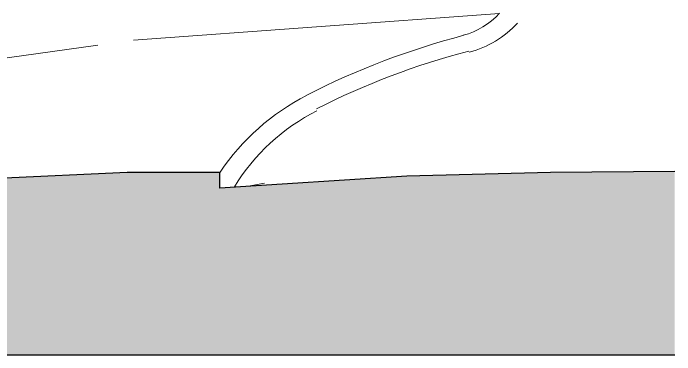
# Model space of a CAD drawing. Header units: millimetres. Extents: x 11446 to 37687, y -223 to 11932.
# Drawn here: x 32142 to 37687, y -223 to 2639 of the extents above; entities that cross this region are included whole.
import ezdxf

# ---------------------------------------------------------------- set-up
doc = ezdxf.new("R2010")
doc.units = ezdxf.units.MM
doc.layers.add('A-BAS-___-___-EXI', color=250, linetype='Continuous', lineweight=25)
doc.layers.add('A-PIS-___-___-EXI', color=250, linetype='Continuous', lineweight=25)

msp = doc.modelspace()

# ---------------------------------------------------------------- hatches: boundary and pattern name
at = {"layer": 'A-BAS-___-___-EXI', "true_color": 0xcb9898}
msp.add_hatch(color=253, dxfattribs=at).paths.add_polyline_path([(37687.3, -222.9), (37687.3, 1313.8), (36645.8, 1304.5), (35441.2, 1272.6), (33874.2, 1174.6), (33874.2, 1304.5), (33096, 1304.5), (31934.1, 1251.2), (30281.8, 1144.6), (29439.7, 1112.7), (28842.7, 1102), (25911.2, 846.2), (24504.1, 803.5), (22755.9, 728.9), (19278.5, 598), (17287.4, 537), (15262, 451.8), (14302.6, 483.7), (12938.1, 537), (12778.2, 537), (12266.6, 515.7), (11446, 474.8), (11446, -222.9), (18689.7, -222.9)])

# ---------------------------------------------------------------- linework, layer by layer
at = {"layer": 'A-BAS-___-___-EXI'}
for p, q in [((33096, 1304.5), (31934.1, 1251.2)), ((36645.8, 1304.5), (35441.2, 1272.6)), ((37687.3, 1313.8), (36645.8, 1304.5)), ((11446, -222.9), (37687.3, -222.9))]:
    msp.add_line(p, q, dxfattribs=at)
msp.add_lwpolyline([(35441.2, 1272.6), (33874.2, 1174.6), (33874.2, 1304.5), (33096, 1304.5)], dxfattribs=at)
at = {"layer": 'A-PIS-___-___-EXI', "color": 28, "lineweight": 15}
msp.add_line((33149.3, 2413.2), (36219.4, 2637), dxfattribs=at)
at = {"layer": 'A-PIS-___-___-EXI', "color": 28, "lineweight": 15, "flags": 128}
msp.add_lwpolyline([(29055.9, 2040.1), (30633.6, 2050.7), (30686.9, 2072.1), (30772.2, 2072.1), (30793.5, 2093.4), (30846.8, 2093.4), (32850.8, 2370.5)], dxfattribs=at)
at = {"layer": 'A-PIS-___-___-EXI', "color": 18, "lineweight": 9}
for points in [[(35913.5, 2454.8), (36030.6, 2485.4), (36136.4, 2549.6), (36217.7, 2639.4)], [(35964.7, 2312.2), (36120.1, 2352.9), (36260, 2437.8), (36367.7, 2556.7)], [(35919.7, 2454.2), (35464, 2334.9), (35022.3, 2167), (34602.2, 1953.6)], [(35960.4, 2322.2), (35518.5, 2206.6), (35090.4, 2043.9), (34683.4, 1837)], [(34600.9, 1949.6), (34308.1, 1800.9), (34058.6, 1579.4), (33876.4, 1306.2)], [(34687.8, 1822.4), (34401.5, 1677.9), (34161.8, 1456.7), (33995.6, 1184.3)], [(34248, 1215.6), (34207.7, 1209.2), (34167.7, 1201.6), (34128, 1192.7)]]:
    msp.add_open_spline(points, degree=3, dxfattribs=at)

doc.saveas('drawing.dxf')
